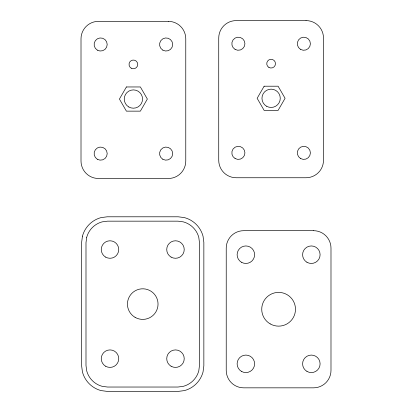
<?xml version="1.0" encoding="UTF-8"?>
<svg xmlns="http://www.w3.org/2000/svg" width="412" height="412" viewBox="0 0 412 412"><rect width="100%" height="100%" fill="white"/><g stroke="black" fill="none" stroke-linecap="round" stroke-linejoin="round"><path stroke-width="0.62" d="M82.446 236.189L81.627 242.416L81.627 365.784L82.446 372.005A26.265 26.265 0 0 0 101.022 390.581L107.249 391.4L178.231 391.4L184.458 390.581A26.265 26.265 0 0 0 203.034 372.005L203.852 365.784L203.852 242.416L203.034 236.189A26.265 26.265 0 0 0 184.458 217.613L178.231 216.794L107.249 216.794L101.022 217.613A26.265 26.265 0 0 0 82.446 236.189M86.7 237.327L85.995 242.699L85.995 365.496L86.7 370.867A21.862 21.862 0 0 0 102.161 386.327L107.532 387.033L177.948 387.033L183.319 386.327A21.862 21.862 0 0 0 198.78 370.867L199.485 365.496L199.485 242.699L198.78 237.327A21.862 21.862 0 0 0 183.319 221.867L177.948 221.162L107.532 221.162L102.161 221.867A21.862 21.862 0 0 0 86.7 237.327M126.407 86.958L119.428 99.05L126.407 111.142L140.374 111.142L147.357 99.05L140.374 86.958L126.407 86.958M264.133 86.206L257.15 98.298L264.133 110.39L278.095 110.39L285.078 98.298L278.095 86.206L264.133 86.206M306.034 20.6L236.189 20.6A17.459 17.459 0 0 0 218.731 38.059L218.731 160.283A17.459 17.459 0 0 0 236.189 177.747L306.034 177.747A17.459 17.459 0 0 0 323.492 160.283L323.492 38.059A17.459 17.459 0 0 0 306.034 20.6M168.312 21.347L98.468 21.347A17.459 17.459 0 0 0 81.01 38.81L81.01 161.035A17.459 17.459 0 0 0 98.468 178.494L168.312 178.494A17.459 17.459 0 0 0 185.771 161.035L185.771 38.81A17.459 17.459 0 0 0 168.312 21.347M313.532 230.689L243.688 230.689A17.459 17.459 0 0 0 226.229 248.153L226.229 370.373A17.459 17.459 0 0 0 243.688 387.836L313.532 387.836A17.459 17.459 0 0 0 330.991 370.373L330.991 248.153A17.459 17.459 0 0 0 313.532 230.689M306.971 371.403A8.75 8.75 0 0 0 320.098 363.827A8.75 8.75 0 0 0 306.971 356.251A8.75 8.75 0 0 0 306.971 371.403M306.971 262.274A8.75 8.75 0 0 0 320.098 254.698A8.75 8.75 0 0 0 306.971 247.123A8.75 8.75 0 0 0 306.971 262.274M241.494 262.274A8.75 8.75 0 0 0 254.621 254.698A8.75 8.75 0 0 0 241.494 247.123A8.75 8.75 0 0 0 241.494 262.274M241.494 371.403A8.75 8.75 0 0 0 254.621 363.827A8.75 8.75 0 0 0 241.494 356.251A8.75 8.75 0 0 0 241.494 371.403M270.169 323.878A16.877 16.877 0 0 0 295.486 309.263A16.877 16.877 0 0 0 270.169 294.647A16.877 16.877 0 0 0 270.169 323.878M97.376 50.156A6.546 6.546 0 0 0 107.202 44.486A6.546 6.546 0 0 0 97.376 38.816A6.546 6.546 0 0 0 97.376 50.156M162.853 50.156A6.546 6.546 0 0 0 172.68 44.486A6.546 6.546 0 0 0 162.853 38.816A6.546 6.546 0 0 0 162.853 50.156M97.376 159.284A6.546 6.546 0 0 0 107.202 153.614A6.546 6.546 0 0 0 97.376 147.944A6.546 6.546 0 0 0 97.376 159.284M162.853 159.284A6.546 6.546 0 0 0 172.68 153.614A6.546 6.546 0 0 0 162.853 147.944A6.546 6.546 0 0 0 162.853 159.284M131.207 68.191A4.367 4.367 0 0 0 137.757 64.411A4.367 4.367 0 0 0 131.207 60.631A4.367 4.367 0 0 0 131.207 68.191M128.817 106.976A9.152 9.152 0 0 0 142.542 99.05A9.152 9.152 0 0 0 128.817 91.124A9.152 9.152 0 0 0 128.817 106.976M135.09 317.343A15.296 15.296 0 0 0 158.038 304.097A15.296 15.296 0 0 0 135.09 290.851A15.296 15.296 0 0 0 135.09 317.343M171.104 257.109A8.75 8.75 0 0 0 184.226 249.533A8.75 8.75 0 0 0 171.104 241.957A8.75 8.75 0 0 0 171.104 257.109M105.626 257.109A8.75 8.75 0 0 0 118.749 249.533A8.75 8.75 0 0 0 105.626 241.957A8.75 8.75 0 0 0 105.626 257.109M105.626 366.237A8.75 8.75 0 0 0 118.749 358.661A8.75 8.75 0 0 0 105.626 351.086A8.75 8.75 0 0 0 105.626 366.237M171.104 366.237A8.75 8.75 0 0 0 184.226 358.661A8.75 8.75 0 0 0 171.104 351.086A8.75 8.75 0 0 0 171.104 366.237M235.103 49.404A6.546 6.546 0 0 0 244.924 43.734A6.546 6.546 0 0 0 235.103 38.064A6.546 6.546 0 0 0 235.103 49.404M300.58 49.404A6.546 6.546 0 0 0 310.401 43.734A6.546 6.546 0 0 0 300.58 38.064A6.546 6.546 0 0 0 300.58 49.404M235.103 158.532A6.546 6.546 0 0 0 244.924 152.862A6.546 6.546 0 0 0 235.103 147.192A6.546 6.546 0 0 0 235.103 158.532M300.58 158.532A6.546 6.546 0 0 0 310.401 152.862A6.546 6.546 0 0 0 300.58 147.192A6.546 6.546 0 0 0 300.58 158.532M268.928 67.439A4.367 4.367 0 0 0 275.479 63.659A4.367 4.367 0 0 0 268.928 59.879A4.367 4.367 0 0 0 268.928 67.439M266.538 106.224A9.152 9.152 0 0 0 280.263 98.298A9.152 9.152 0 0 0 266.538 90.372A9.152 9.152 0 0 0 266.538 106.224"/></g></svg>
